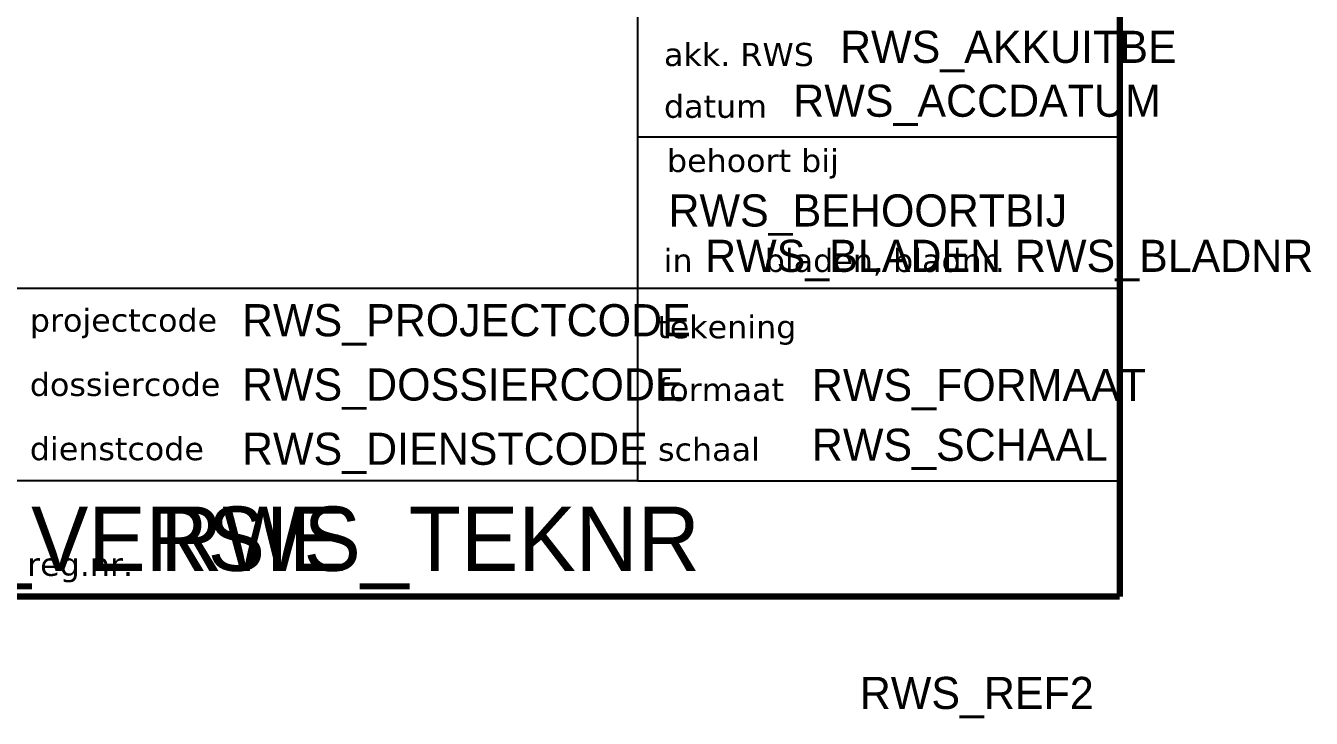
# Model space of a CAD drawing. Header units: metres. Extents: x -170 to 15, y -9 to 95.
# Drawn here: x -85.1 to 14.9, y -9.5 to 44.4 of the extents above; entities that cross this region are included whole.
import ezdxf
from ezdxf.enums import TextEntityAlignment as Align

# ---------------------------------------------------------------- set-up
doc = ezdxf.new("R2010")
doc.units = ezdxf.units.M
doc.header["$MEASUREMENT"] = 0
for name, color, linetype in [('TO-XX-STEMPEL', 7, 'CONTINUOUS'), ('TO-XX-T18_1', 7, 'CONTINUOUS'), ('TO-XX-T25_1', 7, 'CONTINUOUS'), ('TO-XX-T50_1', 7, 'CONTINUOUS')]:
    doc.layers.add(name, color=color, linetype=linetype)
doc.styles.add('RIJKSHUISSTIJL', font='verdana.TTF', dxfattribs={"height": 1.8})
doc.styles.add('RTW_ISO', font='iso-rtw.shx')

msp = doc.modelspace()

# ---------------------------------------------------------------- linework, layer by layer
at = {"layer": 'TO-XX-STEMPEL'}
for p, q in [((-37.5, 8.97), (-37.5, 95)), ((0, 0), (0, 95)), ((-37.5, 35.76), (-0.08, 35.76)), ((-170, 24), (-37.48, 24)), ((-37.5, 24), (-0.08, 24)), ((-37.49, 9), (-170, 9)), ((-37.5, 9), (-0.08, 9))]:
    msp.add_line(p, q, dxfattribs=at)
at = {"layer": 'TO-XX-STEMPEL', "const_width": 0.5, "flags": 128}
for points in [[(0, 0), (0, 95), (-170, 95), (-170, 0)], [(-170, 0), (0, 0)]]:
    msp.add_lwpolyline(points, dxfattribs=at)

# ---------------------------------------------------------------- texts
at = {"layer": 'TO-XX-T18_1', "style": 'RIJKSHUISSTIJL'}
for s, p in [('akk. RWS', (-35.47, 41.28)), ('datum', (-35.47, 37.25)), ('behoort bij', (-35.24, 33.03)), ('in', (-35.5, 25.26)), ('bladen, bladnr.', (-27.63, 25.26)), ('projectcode', (-84.82, 20.61)), ('tekening', (-35.99, 20.09)), ('dossiercode', (-84.82, 15.61)), ('formaat', (-35.93, 15.21)), ('dienstcode', (-84.82, 10.61)), ('schaal', (-35.93, 10.56)), ('reg.nr.', (-85.03, 1.61))]:
    msp.add_text(s, height=1.8, dxfattribs=at).set_placement(p)
at = {"layer": 'TO-XX-T25_1', "style": 'RTW_ISO', "flags": 8}
for tag, p in [('RWS_AKKUITBE', (-21.77, 41.52)), ('RWS_ACCDATUM', (-25.41, 37.33)), ('RWS_BEHOORTBIJ', (-35.12, 28.79)), ('RWS_BLADEN', (-32.27, 25.26)), ('RWS_BLADNR', (-8.16, 25.26)), ('RWS_PROJECTCODE', (-68.31, 20.25)), ('RWS_DOSSIERCODE', (-68.31, 15.25)), ('RWS_FORMAAT', (-23.96, 15.21)), ('RWS_SCHAAL', (-23.96, 10.56)), ('RWS_DIENSTCODE', (-68.31, 10.25))]:
    msp.add_attdef(tag, p, '', height=2.5, dxfattribs=at)
msp.add_attdef('RWS_REF2', text='', height=2.5, dxfattribs=at).set_placement((-2.03, -8.75), align=Align.RIGHT)
at = {"layer": 'TO-XX-T50_1', "style": 'RTW_ISO', "flags": 8}
for tag, p in [('RWS_VERSIE', (-104.04, 2)), ('RWS_TEKNR', (-74.66, 2))]:
    msp.add_attdef(tag, p, '', height=5, dxfattribs=at)

doc.saveas('drawing.dxf')
